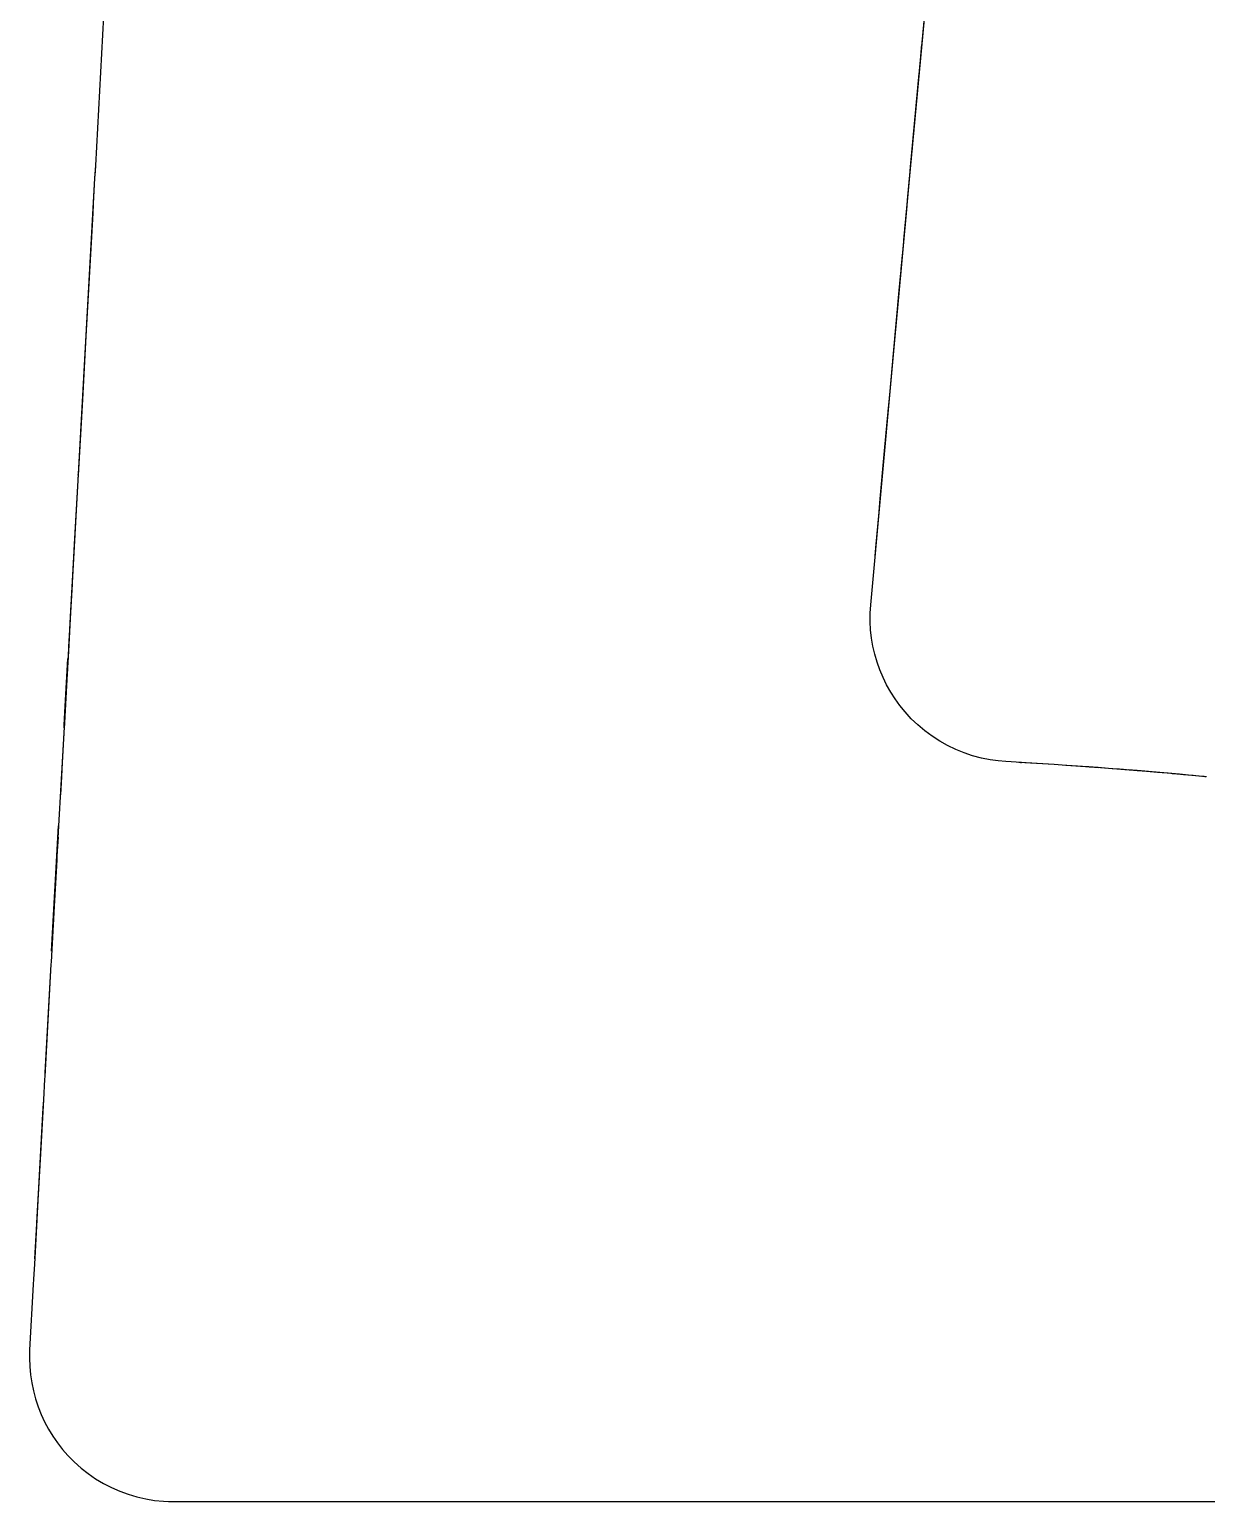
# Model space of a CAD drawing. Extents: x 0 to 11, y 0 to 8.5.
# Drawn here: x 4.8138 to 5.0285, y 5 to 5.2685 of the extents above; entities that cross this region are included whole.
import ezdxf

# ---------------------------------------------------------------- set-up
doc = ezdxf.new("R2010")
doc.units = 0
doc.header["$LTSCALE"] = 0.5
doc.header["$MEASUREMENT"] = 0
doc.layers.add('VISIBLE', color=7, linetype='CONTINUOUS')

msp = doc.modelspace()

# ---------------------------------------------------------------- linework, layer by layer
at = {"layer": 'VISIBLE'}
for p, q in [((4.82857601, 5.29395507), (4.8258124, 5.24364084)), ((4.9732998, 5.23005715), (4.97776612, 5.27822176)), ((4.97507763, 5.24934473), (4.97711329, 5.27123678)), ((4.97606698, 5.26000871), (4.97659988, 5.26571547)), ((4.97470916, 5.24535293), (4.97610774, 5.26043449)), ((4.97558719, 5.25482115), (4.97606698, 5.26000871)), ((4.9758506, 5.25766923), (4.97606698, 5.26000871)), ((4.9750943, 5.24952399), (4.97592688, 5.25849075)), ((4.97478775, 5.24620422), (4.97562443, 5.25523698)), ((4.97563223, 5.25531742), (4.97565584, 5.25556059)), ((4.97505931, 5.24914486), (4.97536317, 5.2524122)), ((4.97458344, 5.2440005), (4.97510795, 5.24967072)), ((4.97289868, 5.22567908), (4.97493895, 5.24784703)), ((4.97486226, 5.24701473), (4.97493895, 5.24784703)), ((4.8258124, 5.24364084), (4.82568512, 5.24133883)), ((4.97446049, 5.24266333), (4.97458344, 5.2440005)), ((4.82568512, 5.24133883), (4.8215828, 5.16753275)), ((4.97445451, 5.24259848), (4.97446049, 5.24266333)), ((4.97308446, 5.22770311), (4.97387239, 5.23628097)), ((4.97377229, 5.23519836), (4.97386854, 5.23623902)), ((4.97331991, 5.23027401), (4.97355554, 5.23283161)), ((4.97302354, 5.22703638), (4.97348033, 5.23200396)), ((4.97308872, 5.22774723), (4.97346347, 5.23182217)), ((4.9732998, 5.23005715), (4.97333308, 5.23041967)), ((4.97241923, 5.22042438), (4.97305178, 5.22733355)), ((4.97251531, 5.22147378), (4.97302834, 5.22708881)), ((4.97282098, 5.22484164), (4.9732061, 5.22903659)), ((4.97292223, 5.22591856), (4.9732061, 5.22903659)), ((4.97301525, 5.22694565), (4.97302834, 5.22708881)), ((4.97180873, 5.21375569), (4.97289868, 5.22567908)), ((4.9705335, 5.19979763), (4.97140712, 5.20936936)), ((4.96922605, 5.18542779), (4.97010012, 5.1950358)), ((4.96942509, 5.18759503), (4.97029168, 5.19713642)), ((4.96972751, 5.19094817), (4.97026641, 5.19687107)), ((4.97009422, 5.19496208), (4.97030373, 5.19726834)), ((4.97009422, 5.19496208), (4.97010012, 5.1950358)), ((4.97011746, 5.19523014), (4.97030632, 5.19731074)), ((4.9689929, 5.18285561), (4.96972833, 5.19093371)), ((4.96877767, 5.18048121), (4.9689929, 5.18285561)), ((4.82209076, 5.17664759), (4.82148312, 5.16574392)), ((4.82158681, 5.16760482), (4.82130289, 5.16250966)), ((4.82130289, 5.16250966), (4.82078896, 5.153287)), ((4.82091198, 5.15549428), (4.82061434, 5.15015346)), ((4.82032987, 5.14504842), (4.82081336, 5.15372503)), ((4.82070886, 5.15184966), (4.82060161, 5.14992513)), ((4.82081336, 5.15372503), (4.82073662, 5.15234772)), ((4.82081336, 5.15372503), (4.82073662, 5.15234772)), ((4.82060161, 5.14992513), (4.8201016, 5.14095116)), ((4.82060161, 5.14992513), (4.82035558, 5.14551007)), ((4.82035558, 5.14551007), (4.81911599, 5.12325114)), ((5.00073048, 5.13441492), (4.99425747, 5.13481196)), ((5.00732079, 5.13395797), (5.00285219, 5.13426815)), ((5.00916271, 5.13382556), (5.00781297, 5.13391994)), ((5.00872545, 5.13385613), (5.00820982, 5.13389533)), ((5.01127698, 5.13366219), (5.00872545, 5.13385613)), ((5.01289152, 5.13353608), (5.00916271, 5.13382556)), ((5.01484944, 5.13338553), (5.01295456, 5.1335309)), ((5.0138865, 5.13346198), (5.0130855, 5.13352113)), ((5.01360892, 5.13348449), (5.01337568, 5.13350242)), ((5.0151783, 5.13335856), (5.01360892, 5.13348449)), ((5.01481902, 5.133388), (5.01418226, 5.13343848)), ((5.01755344, 5.13316282), (5.01462363, 5.13340263)), ((5.01515215, 5.13336077), (5.01484944, 5.13338553)), ((5.0153158, 5.13334692), (5.01503836, 5.13336902)), ((5.02151644, 5.13282198), (5.01515215, 5.13336077)), ((5.01583033, 5.13330462), (5.01583033, 5.13330462)), ((5.0214767, 5.13282544), (5.0160354, 5.13328715)), ((5.01654858, 5.13324679), (5.01630894, 5.13326632)), ((5.02000774, 5.13295511), (5.01727008, 5.13318602)), ((5.01956087, 5.13299226), (5.01755344, 5.13316282)), ((4.81961615, 5.13223422), (4.81942885, 5.12886914)), ((5.02216863, 5.13276519), (5.01956087, 5.13299226)), ((5.02056382, 5.13290493), (5.02000774, 5.13295511)), ((5.02285284, 5.13269874), (5.02222865, 5.13275013)), ((5.02332445, 5.13265991), (5.02285284, 5.13269874)), ((5.02850735, 5.13217751), (5.02307296, 5.13268325)), ((5.02520525, 5.13248849), (5.02429595, 5.13256976)), ((5.02777078, 5.13224732), (5.02710572, 5.13231034)), ((5.02759996, 5.13226301), (5.02710572, 5.13231034)), ((5.02807066, 5.13221949), (5.02781342, 5.13224327)), ((5.02839974, 5.1321883), (5.02839974, 5.1321883)), ((4.81784458, 5.10038057), (4.81911491, 5.12323179)), ((4.81911491, 5.12323179), (4.81805178, 5.10410659)), ((4.81911491, 5.12323179), (4.81805178, 5.10410659)), ((4.81900194, 5.12119953), (4.81881377, 5.11781931)), ((4.81900194, 5.12119953), (4.81881377, 5.11781931)), ((4.81881377, 5.11781931), (4.81877259, 5.11707832)), ((4.81881377, 5.11781931), (4.81877259, 5.11707832)), ((4.81867614, 5.11534356), (4.81823909, 5.10748313)), ((4.81867614, 5.11534356), (4.81867633, 5.11534707)), ((4.81848746, 5.11194423), (4.81851457, 5.11243272)), ((4.81823545, 5.10741759), (4.81810961, 5.10514897)), ((4.81810961, 5.10514897), (4.81784458, 5.10038057)), ((4.81810961, 5.10514897), (4.81784458, 5.10038057)), ((4.81808508, 5.10470689), (4.81805178, 5.10410659)), ((4.81771166, 5.09798728), (4.81657909, 5.07755762)), ((4.81771166, 5.09798728), (4.81657909, 5.07755762)), ((4.8158713, 5.06473531), (4.81510447, 5.05083824))]:
    msp.add_line(p, q, dxfattribs=at)
at = {"layer": 'VISIBLE', "flags": 128}
for points in [[(4.97493895, 5.24784703), (4.97497858, 5.24827771), (4.9750943, 5.24952399)], [(4.8258124, 5.24364084), (4.8257564, 5.24262131), (4.82568512, 5.24133883)], [(4.97446049, 5.24266333), (4.97458983, 5.24406614), (4.97470916, 5.24535293)], [(4.82568512, 5.24133883), (4.82543093, 5.23674162), (4.82542456, 5.23662503), (4.82533175, 5.23494865), (4.82408881, 5.2125478), (4.82344563, 5.20097892), (4.82267962, 5.18721866), (4.82268336, 5.18728559), (4.82191607, 5.17351305)], [(4.97387239, 5.23628097), (4.97397095, 5.23735391), (4.97445451, 5.24259848)], [(4.9732061, 5.22903659), (4.97325687, 5.22959417), (4.9732998, 5.23005715)], [(4.97289868, 5.22567908), (4.97292702, 5.22598912), (4.97308446, 5.22770311)], [(4.97296899, 5.226443), (4.97297051, 5.22645969), (4.97302354, 5.22703638)], [(4.97302834, 5.22708881), (4.97305519, 5.22738264), (4.97308872, 5.22774723)], [(4.96714912, 5.16201646), (4.96724176, 5.16352381), (4.97292223, 5.22591856)], [(4.97140712, 5.20936936), (4.97245854, 5.22088914), (4.97269166, 5.22342982), (4.97289868, 5.22567908)], [(4.97026641, 5.19687107), (4.97083328, 5.20310143), (4.97140712, 5.20936936)], [(4.97029168, 5.19713642), (4.97050788, 5.1995169), (4.9705335, 5.19979763)], [(4.96972833, 5.19093371), (4.97008801, 5.19488456), (4.97009422, 5.19496208)], [(4.97010012, 5.1950358), (4.9701024, 5.19506419), (4.97011746, 5.19523014)], [(4.96973684, 5.19105072), (4.96999072, 5.19384491), (4.97005472, 5.19454438)], [(4.96805405, 5.17250173), (4.96824298, 5.17458689), (4.96889167, 5.18174371), (4.9689929, 5.18285561)], [(4.9687948, 5.18067679), (4.9687962, 5.18069226), (4.9688308, 5.1810738)], [(4.82148312, 5.16574392), (4.82088933, 5.15508888), (4.82060628, 5.1500089)], [(4.8215828, 5.16753275), (4.82157099, 5.16732024), (4.82093409, 5.15587365)], [(4.99047524, 5.13507538), (4.98904235, 5.13527518), (4.98743057, 5.13559758), (4.98584051, 5.1360207), (4.98427859, 5.13654319), (4.98275103, 5.13716325), (4.98126405, 5.13787873), (4.97982365, 5.13868703), (4.97843567, 5.13958519), (4.97710581, 5.1405699), (4.97583955, 5.14163741), (4.97464207, 5.14278377), (4.97351839, 5.14400458), (4.9725741, 5.14516295), (4.97169667, 5.1463741), (4.97088908, 5.14763425), (4.97015412, 5.1489393), (4.96949433, 5.15028521), (4.96891204, 5.15166761), (4.96840932, 5.15308221), (4.967988, 5.15452428), (4.96764964, 5.15598934), (4.96739557, 5.15747261), (4.96722679, 5.15896925), (4.96714414, 5.16047441), (4.96714912, 5.16201646)], [(4.82060628, 5.1500089), (4.82038419, 5.1460238), (4.82035558, 5.14551007)], [(4.82010912, 5.14108611), (4.82013613, 5.14157156), (4.82032987, 5.14504842)], [(4.82017816, 5.14232412), (4.81976017, 5.13482192), (4.81942885, 5.12886914)], [(4.82017816, 5.14232412), (4.81976017, 5.13482192), (4.81961615, 5.13223422)], [(5.00073048, 5.13441492), (5.00070382, 5.1344167), (4.99459523, 5.13479136), (4.99473037, 5.13478812), (4.99188873, 5.13495644), (4.99047524, 5.13507538)], [(5.00216812, 5.1343189), (5.00073865, 5.13441441), (5.00073048, 5.13441492)], [(5.00282266, 5.13426985), (5.00216817, 5.1343189), (5.00216812, 5.1343189)], [(5.00781297, 5.13391994), (5.00301364, 5.13425554), (5.00282266, 5.13426985)], [(5.00705443, 5.13397638), (5.00647579, 5.13401522), (5.00282266, 5.13426985)], [(5.00703893, 5.13397754), (5.00586364, 5.13406499), (5.00467688, 5.1341476)], [(5.00732079, 5.13395797), (5.00716089, 5.13396924), (5.00708805, 5.13397413)], [(5.00820982, 5.13389533), (5.00806852, 5.13390607), (5.00732079, 5.13395797)], [(5.00884479, 5.13384779), (5.00840809, 5.13388136), (5.00820982, 5.13389533)], [(5.01337568, 5.13350242), (5.01263458, 5.13356117), (5.01127698, 5.13366219)], [(5.01337568, 5.13350242), (5.01310268, 5.13352341), (5.01127698, 5.13366219)], [(5.0130855, 5.13352113), (5.01305754, 5.13352319), (5.01289152, 5.13353608)], [(5.01515215, 5.13336077), (5.01496126, 5.13337653), (5.01492976, 5.13337896)], [(5.01583033, 5.13330462), (5.01567664, 5.13331857), (5.0151783, 5.13335856)], [(5.01583033, 5.13330462), (5.01573386, 5.13331186), (5.01569176, 5.13331696), (5.0153158, 5.13334692)], [(5.0160354, 5.13328715), (5.01584341, 5.13330344), (5.01583033, 5.13330462)], [(5.01630894, 5.13326632), (5.01593882, 5.13329649), (5.01583033, 5.13330462)], [(5.01654858, 5.13324679), (5.0163913, 5.13326005), (5.01630894, 5.13326632)], [(5.01727008, 5.13318602), (5.01657682, 5.13324449), (5.01654858, 5.13324679)], [(5.02216863, 5.13276519), (5.02197225, 5.13278339), (5.0214767, 5.13282544)], [(5.02307296, 5.13268325), (5.02251362, 5.13273515), (5.02216863, 5.13276519)], [(5.02520525, 5.13248849), (5.02358547, 5.13263842), (5.02332445, 5.13265991)], [(5.02710572, 5.13231034), (5.02609172, 5.13240644), (5.02520525, 5.13248849)], [(5.02710572, 5.13231034), (5.02580747, 5.13243467), (5.02520525, 5.13248849)], [(5.02839974, 5.1321883), (5.02825772, 5.13220255), (5.0282389, 5.13220393), (5.02807066, 5.13221949)], [(4.81877259, 5.11707832), (4.81877206, 5.11706862), (4.81823909, 5.10748313)], [(4.81877259, 5.11707832), (4.81877206, 5.11706862), (4.81867614, 5.11534356)], [(4.81867633, 5.11534707), (4.81871045, 5.11596175), (4.81878178, 5.11724365)], [(4.81867633, 5.11534707), (4.81823934, 5.10748772), (4.81823909, 5.10748313)], [(4.81823545, 5.10741759), (4.81813355, 5.10557986), (4.81810961, 5.10514897)], [(4.81823545, 5.10741759), (4.81813355, 5.10557986), (4.81810961, 5.10514897)], [(4.81823909, 5.10748313), (4.81823849, 5.10747239), (4.81823545, 5.10741759)], [(4.81823909, 5.10748313), (4.81823849, 5.10747239), (4.81823545, 5.10741759)], [(4.81805178, 5.10410659), (4.81773263, 5.0983652), (4.81771304, 5.09801235), (4.81771166, 5.09798728)], [(4.81805178, 5.10410659), (4.81773263, 5.0983652), (4.81771304, 5.09801235), (4.81771166, 5.09798728)], [(4.81771166, 5.09798728), (4.81661294, 5.07817038), (4.81657909, 5.07755762)], [(4.81657909, 5.07755762), (4.81654902, 5.07701524), (4.8163424, 5.07327533)], [(4.81657909, 5.07755762), (4.81654902, 5.07701524), (4.8163424, 5.07327533)], [(4.8163424, 5.07327533), (4.81626186, 5.07182345), (4.81558408, 5.05955665), (4.81468841, 5.04330619), (4.81453862, 5.04058598), (4.81448573, 5.039623), (4.8138308, 5.02769801), (4.81379151, 5.0261881)], [(4.8163424, 5.07327533), (4.81574022, 5.0623758), (4.81474344, 5.04429687)], [(4.8163424, 5.07327533), (4.81574022, 5.0623758), (4.81474344, 5.04429687)], [(4.81379151, 5.0261881), (4.81384112, 5.0246461), (4.81397705, 5.02314461), (4.81419873, 5.02165467), (4.81450522, 5.02018116), (4.81489532, 5.01872882), (4.81536754, 5.01730236), (4.81592015, 5.01590634), (4.81655116, 5.01454522), (4.81725834, 5.01322339), (4.81803922, 5.01194501), (4.81889111, 5.0107142), (4.81981108, 5.00953475), (4.820796, 5.00841046), (4.82196249, 5.00723016), (4.82320009, 5.0061269), (4.82450367, 5.00510484), (4.82586789, 5.00416784), (4.82728714, 5.00331939), (4.82875562, 5.00256271), (4.83026737, 5.00190045), (4.83181629, 5.00133495), (4.83339611, 5.00086828), (4.83500051, 5.00050197), (4.83662307, 5.0002371), (4.83825733, 5.00007445), (4.83915294, 5.00002889), (4.84003814, 5.00001397), (5.19771838, 5.00001397)]]:
    msp.add_lwpolyline(points, dxfattribs=at)

doc.saveas('drawing.dxf')
